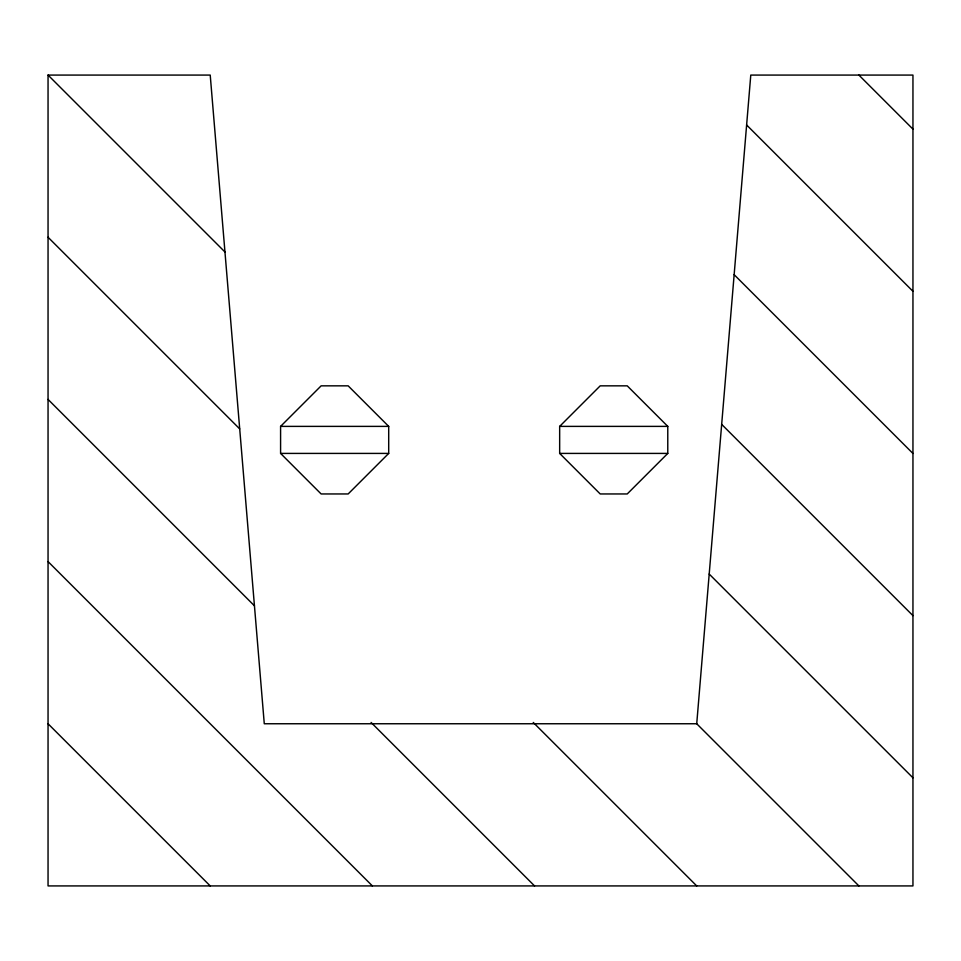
<?xml version="1.0" encoding="UTF-8"?>
<svg xmlns="http://www.w3.org/2000/svg" width="961" height="961" viewBox="0 0 961 961"><rect width="100%" height="100%" fill="white"/><g stroke="black" fill="none" stroke-linecap="round" stroke-linejoin="round"><path stroke-width="1.44" d="M696.725 723.753L750.781 75.078L912.95 75.078L912.95 885.922L48.05 885.922L48.05 75.078L210.219 75.078L264.275 723.753L696.725 723.753L858.894 885.922M280.588 426.384L321.13 385.841L348.158 385.841L388.7 426.384L388.7 453.412L348.158 493.954L321.13 493.954L280.588 453.412L280.588 426.384L388.7 426.384M559.662 426.384L600.205 385.841L627.233 385.841L667.775 426.384L667.775 453.412L627.233 493.954L600.205 493.954L559.662 453.412L559.662 426.384L667.775 426.384M280.588 453.412L388.7 453.412M559.662 453.412L667.775 453.412M858.894 75.078L912.95 129.134M746.625 124.978L912.95 291.303M734.144 274.666L912.95 453.472M721.675 424.366L912.95 615.641M709.194 574.053L912.95 777.809M48.05 75.078L224.958 251.986M48.05 237.247L239.709 428.906M533.259 722.456L696.725 885.922M48.05 399.416L254.449 605.814M371.09 722.456L534.556 885.922M48.05 561.584L372.387 885.922M48.05 723.753L210.219 885.922"/></g></svg>
